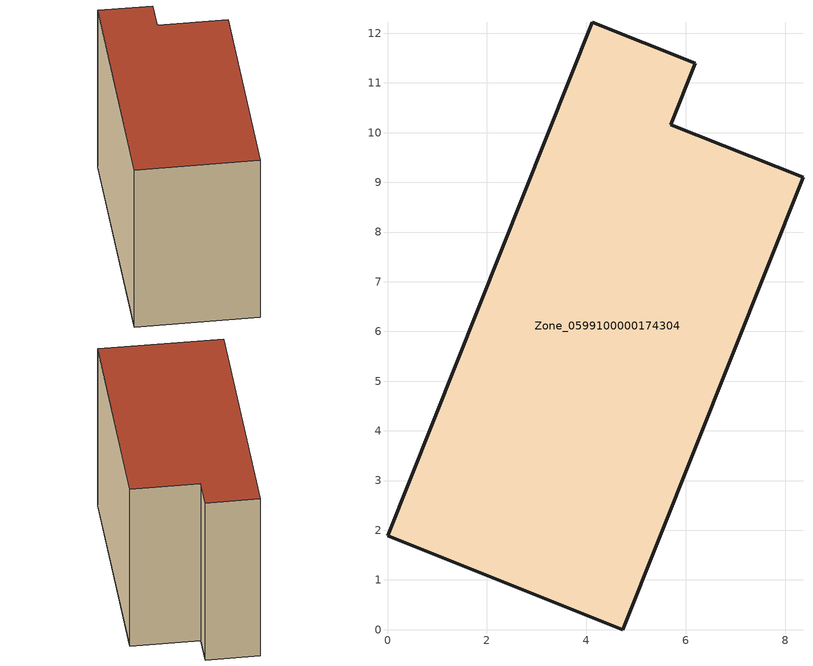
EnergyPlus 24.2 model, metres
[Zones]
Zone_0599100000174304
 floor ground (C_G): 0,1.89 4.12,12.22 6.19,11.4 5.7,10.16 8.36,9.1 4.73,0 z0.49
 wall outside (C_F): 4.12,12.22 0,1.89 4.73,0 8.36,9.1 5.7,10.16 6.19,11.4 4.12,12.22 z0.49:8.21
 roof outside (C_R): 0,1.89 4.73,0 8.36,9.1 5.7,10.16 6.19,11.4 4.12,12.22 z8.21
[BUILDING]
Pand.0599100000174304: North Axis=0; Terrain=City; Loads Convergence Tolerance Value=0.04; Temperature Convergence Tolerance Value=0.4; Solar Distribution=FullExterior; Maximum Number of Warmup Days=25; Minimum Number of Warmup Days=1
[Site:Location]
Rotterdam.The.Hague.AP_ZH_NLD Design_Conditions: Latitude=51.96; Longitude=4.45; Time Zone=1; Elevation=-4.5
[SITE:GROUNDTEMPERATURE:BUILDINGSURFACE]
18, 18, 18, 18, 18, 18, 18, 18, 18, 18, 18, 18
[MATERIAL] Thermal Absorptance=0.9; Solar Absorptance=0.7; Visible Absorptance=0.7
Name | Roughness | Thickness | Conductivity | Density | Specific Heat
G.TI.1975-1991 | MediumSmooth | 0.15 | 0.288461 | 540 | 1210
F.TI.1975-1991 | Rough | 0.3 | 0.230769 | 1920 | 840
R.TI.1975-1991 | MediumRough | 0.2 | 0.153846 | 1500 | 1000
[CONSTRUCTION]
C_G: G.TI.1975-1991
C_F: F.TI.1975-1991
C_R: R.TI.1975-1991
[ZONE]
Zone_0599100000174304: Type=1; Multiplier=1; Ceiling Height=Autocalculate; Volume=Autocalculate; Floor Area=autocalculate; Part of Total Floor Area=Yes
[ZONEINFILTRATION:DESIGNFLOWRATE]
Infil_Zone_0599100000174304: Zone or ZoneList or Space or SpaceList=Zone_0599100000174304; Schedule=AlwaysOn; Design Flow Rate Calculation Method=Flow/Area; Flow Rate per Floor Area=0.003; Constant Term Coefficient=1; Temperature Term Coefficient=0; Velocity Term Coefficient=0; Velocity Squared Term Coefficient=0
[HVACTEMPLATE:ZONE:IDEALLOADSAIRSYSTEM]
Zone_0599100000174304: Maximum Heating Supply Air Temperature=50; Minimum Cooling Supply Air Temperature=13; Maximum Heating Supply Air Humidity Ratio=0.0156; Minimum Cooling Supply Air Humidity Ratio=0.0077; Heating Limit=NoLimit; Cooling Limit=NoLimit; Dehumidification Control Type=ConstantSensibleHeatRatio; Cooling Sensible Heat Ratio=0.7; Dehumidification Setpoint=60; Humidification Control Type=None; Humidification Setpoint=30; Outdoor Air Method=None; Outdoor Air Flow Rate per Person=0.00944; Outdoor Air Flow Rate per Zone Floor Area=0; Outdoor Air Flow Rate per Zone=0; Demand Controlled Ventilation Type=None; Outdoor Air Economizer Type=NoEconomizer; Heat Recovery Type=None; Sensible Heat Recovery Effectiveness=0.7; Latent Heat Recovery Effectiveness=0.65
[ZONECONTROL:THERMOSTAT]
ThermostatControl_Zone_0599100000174304: Zone or ZoneList=Zone_0599100000174304; Control Type Schedule=DualSetpointControlType; Control 1=Thermostat_Zone_0599100000174304; Temperature Difference Between Cutout And Setpoint=0
[THERMOSTATSETPOINT:DUALSETPOINT]
Thermostat_Zone_0599100000174304: Heating Setpoint Temperature Schedule=HeatingSetpoint_Zone_0599100000174304; Cooling Setpoint Temperature Schedule=CoolingSetpoint_Zone_0599100000174304
[SCHEDULE:COMPACT]
HeatingSetpoint_Zone_0599100000174304: Through: 12/31, For: AllDays, Until: 24:00, 21
CoolingSetpoint_Zone_0599100000174304: Through: 12/31, For: AllDays, Until: 24:00, 24
DualSetpointControlType: Through: 12/31, For: AllDays, Until: 24:00, 4
AlwaysOn: Through: 12/31, For: AllDays, Until: 24:00, 1
